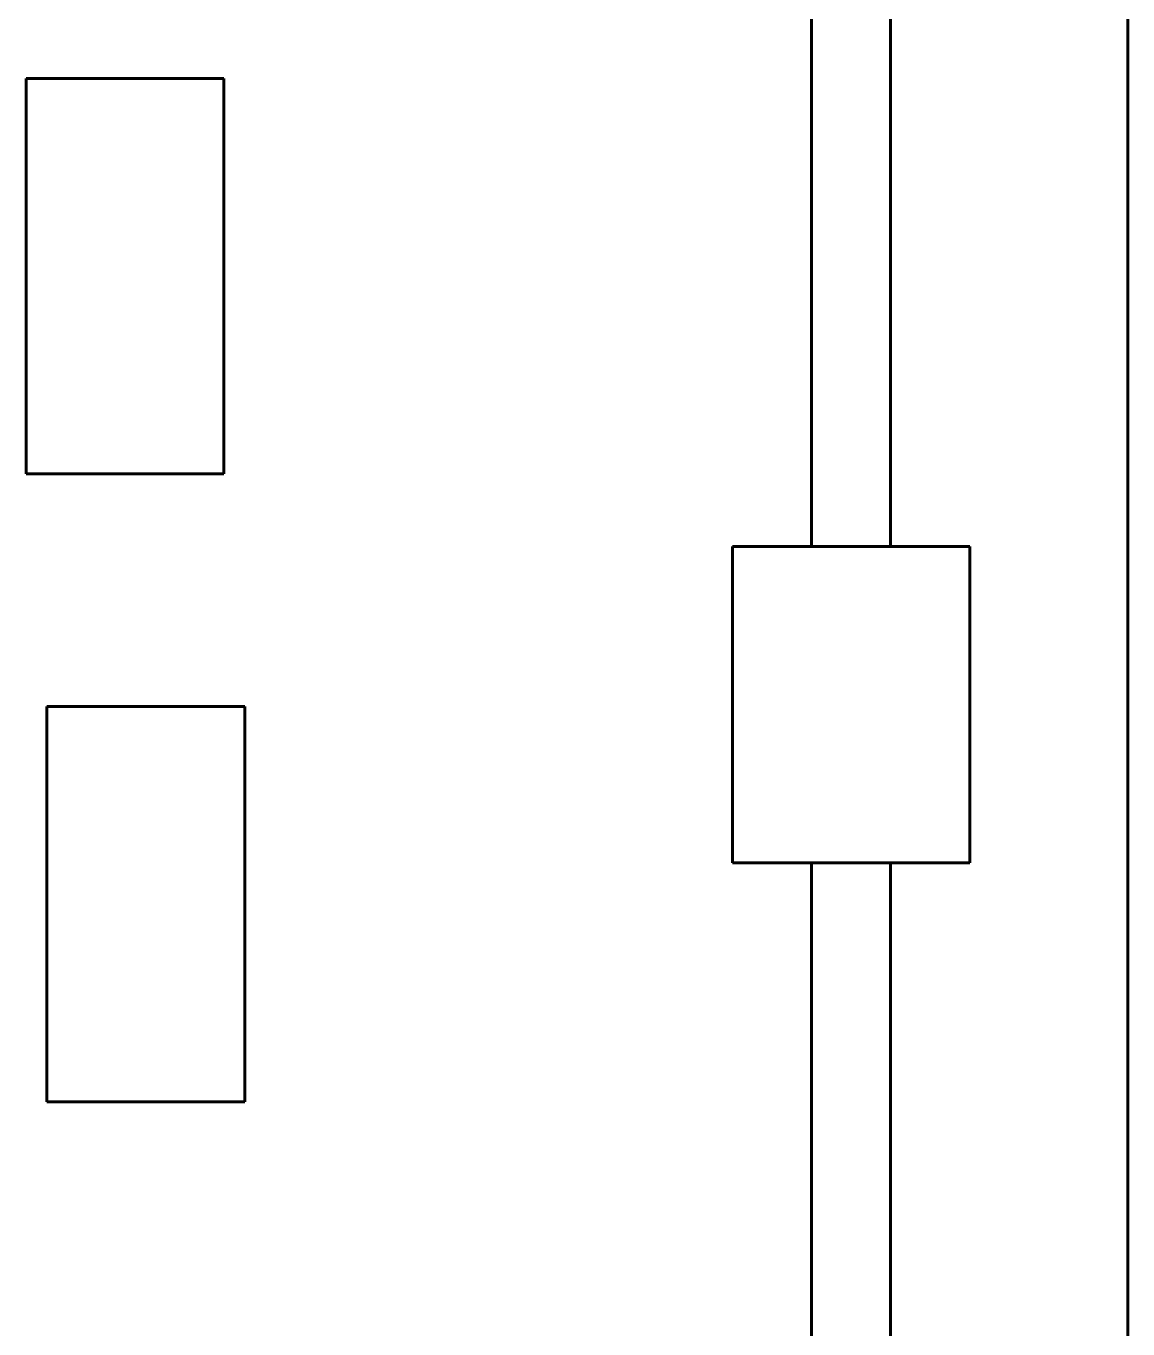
# Model space of a CAD drawing. Extents: x 0 to 297, y 0 to 292.
# Drawn here: x 268.37 to 275.34, y 68.34 to 76.58 of the extents above; entities that cross this region are included whole.
import ezdxf

# ---------------------------------------------------------------- set-up
doc = ezdxf.new("R2010")
doc.units = 0
doc.header["$MEASUREMENT"] = 0
doc.linetypes.add('K5LT_BASIC', pattern=[0])
doc.layers.add('Системный слой', color=7, linetype='Continuous')

# ---------------------------------------------------------------- blocks, each defined once
blk = doc.blocks.new('*U')
at = {"layer": 'Системный слой', "linetype": 'K5LT_BASIC', "lineweight": 60}
for p, q in [((269.6245, 76.2437), (268.3745, 76.2437)), ((268.3745, 76.2437), (268.3745, 73.7437)), ((269.6245, 73.7437), (269.6245, 76.2437)), ((268.3745, 73.7437), (269.6245, 73.7437)), ((269.7568, 72.2749), (268.5068, 72.2749)), ((268.5068, 72.2749), (268.5068, 69.7749)), ((269.7568, 69.7749), (269.7568, 72.2749)), ((268.5068, 69.7749), (269.7568, 69.7749))]:
    blk.add_line(p, q, dxfattribs=at)

msp = doc.modelspace()

# ---------------------------------------------------------------- linework, layer by layer
at = {"layer": 'Системный слой', "linetype": 'K5LT_BASIC', "lineweight": 60}
for p, q in [((275.3375, 62.7855), (275.3375, 208.2856)), ((273.3378, 73.2856), (273.3378, 78.7856)), ((273.8378, 78.7856), (273.8378, 73.2856)), ((272.8378, 73.2856), (274.3378, 73.2856)), ((272.8378, 73.2856), (272.8378, 71.2856)), ((272.8378, 71.2856), (272.8378, 73.2856)), ((272.8378, 73.2856), (274.3378, 73.2856)), ((274.3378, 73.2856), (273.3378, 73.2856)), ((274.3378, 73.2856), (274.3378, 71.2856)), ((274.3378, 71.2856), (274.3378, 73.2856)), ((274.3378, 72.5356), (274.3378, 71.7856)), ((274.3378, 71.2856), (272.8378, 71.2856)), ((272.8378, 71.2856), (274.3378, 71.2856)), ((273.3378, 65.7856), (273.3378, 71.2856)), ((273.8378, 71.2856), (273.8378, 65.7856))]:
    msp.add_line(p, q, dxfattribs=at)

# ---------------------------------------------------------------- block references
at = {"layer": 'Системный слой'}
msp.add_blockref('*U', (0, 0), dxfattribs=at)
msp.add_blockref('*U', (0, 0), dxfattribs=at)
msp.add_blockref('*U', (0, 0), dxfattribs=at)
msp.add_blockref('*U', (0, 0), dxfattribs=at)
msp.add_blockref('*U', (0, 0), dxfattribs=at)
msp.add_blockref('*U', (0, 0), dxfattribs=at)
msp.add_blockref('*U', (0, 0), dxfattribs=at)
msp.add_blockref('*U', (0, 0), dxfattribs=at)
msp.add_blockref('*U', (0, 0), dxfattribs=at)
msp.add_blockref('*U', (0, 0), dxfattribs=at)
msp.add_blockref('*U', (0, 0), dxfattribs=at)
msp.add_blockref('*U', (0, 0), dxfattribs=at)
msp.add_blockref('*U', (0, 0), dxfattribs=at)
msp.add_blockref('*U', (0, 0), dxfattribs=at)
msp.add_blockref('*U', (0, 0), dxfattribs=at)
msp.add_blockref('*U', (0, 0), dxfattribs=at)
msp.add_blockref('*U', (0, 0), dxfattribs=at)
msp.add_blockref('*U', (0, 0), dxfattribs=at)
msp.add_blockref('*U', (0, 0), dxfattribs=at)
msp.add_blockref('*U', (0, 0), dxfattribs=at)
msp.add_blockref('*U', (0, 0), dxfattribs=at)
msp.add_blockref('*U', (0, 0), dxfattribs=at)
msp.add_blockref('*U', (0, 0), dxfattribs=at)
msp.add_blockref('*U', (0, 0), dxfattribs=at)
msp.add_blockref('*U', (0, 0), dxfattribs=at)
msp.add_blockref('*U', (0, 0), dxfattribs=at)
msp.add_blockref('*U', (0, 0), dxfattribs=at)
msp.add_blockref('*U', (0, 0), dxfattribs=at)
msp.add_blockref('*U', (0, 0), dxfattribs=at)
msp.add_blockref('*U', (0, 0), dxfattribs=at)
msp.add_blockref('*U', (0, 0), dxfattribs=at)
msp.add_blockref('*U', (0, 0), dxfattribs=at)
msp.add_blockref('*U', (0, 0), dxfattribs=at)
msp.add_blockref('*U', (0, 0), dxfattribs=at)
msp.add_blockref('*U', (0, 0), dxfattribs=at)
msp.add_blockref('*U', (0, 0), dxfattribs=at)
msp.add_blockref('*U', (0, 0), dxfattribs=at)
msp.add_blockref('*U', (0, 0), dxfattribs=at)
msp.add_blockref('*U', (0, 0), dxfattribs=at)
msp.add_blockref('*U', (0, 0), dxfattribs=at)
msp.add_blockref('*U', (0, 0), dxfattribs=at)
msp.add_blockref('*U', (0, 0), dxfattribs=at)
msp.add_blockref('*U', (0, 0), dxfattribs=at)
msp.add_blockref('*U', (0, 0), dxfattribs=at)
msp.add_blockref('*U', (0, 0), dxfattribs=at)
msp.add_blockref('*U', (0, 0), dxfattribs=at)
msp.add_blockref('*U', (0, 0), dxfattribs=at)
msp.add_blockref('*U', (0, 0), dxfattribs=at)
msp.add_blockref('*U', (0, 0), dxfattribs=at)
msp.add_blockref('*U', (0, 0), dxfattribs=at)
msp.add_blockref('*U', (0, 0), dxfattribs=at)
msp.add_blockref('*U', (0, 0), dxfattribs=at)
msp.add_blockref('*U', (0, 0), dxfattribs=at)
msp.add_blockref('*U', (0, 0), dxfattribs=at)
msp.add_blockref('*U', (0, 0), dxfattribs=at)
msp.add_blockref('*U', (0, 0), dxfattribs=at)
msp.add_blockref('*U', (0, 0), dxfattribs=at)
msp.add_blockref('*U', (0, 0), dxfattribs=at)
msp.add_blockref('*U', (0, 0), dxfattribs=at)
msp.add_blockref('*U', (0, 0), dxfattribs=at)
msp.add_blockref('*U', (0, 0), dxfattribs=at)
msp.add_blockref('*U', (0, 0), dxfattribs=at)
msp.add_blockref('*U', (0, 0), dxfattribs=at)
msp.add_blockref('*U', (0, 0), dxfattribs=at)
msp.add_blockref('*U', (0, 0), dxfattribs=at)
msp.add_blockref('*U', (0, 0), dxfattribs=at)
msp.add_blockref('*U', (0, 0), dxfattribs=at)
msp.add_blockref('*U', (0, 0), dxfattribs=at)
msp.add_blockref('*U', (0, 0), dxfattribs=at)
msp.add_blockref('*U', (0, 0), dxfattribs=at)
msp.add_blockref('*U', (0, 0), dxfattribs=at)
msp.add_blockref('*U', (0, 0), dxfattribs=at)
msp.add_blockref('*U', (0, 0), dxfattribs=at)
msp.add_blockref('*U', (0, 0), dxfattribs=at)
msp.add_blockref('*U', (0, 0), dxfattribs=at)
msp.add_blockref('*U', (0, 0), dxfattribs=at)
msp.add_blockref('*U', (0, 0), dxfattribs=at)
msp.add_blockref('*U', (0, 0), dxfattribs=at)
msp.add_blockref('*U', (0, 0), dxfattribs=at)
msp.add_blockref('*U', (0, 0), dxfattribs=at)
msp.add_blockref('*U', (0, 0), dxfattribs=at)
msp.add_blockref('*U', (0, 0), dxfattribs=at)
msp.add_blockref('*U', (0, 0), dxfattribs=at)
msp.add_blockref('*U', (0, 0), dxfattribs=at)
msp.add_blockref('*U', (0, 0), dxfattribs=at)
msp.add_blockref('*U', (0, 0), dxfattribs=at)
msp.add_blockref('*U', (0, 0), dxfattribs=at)
msp.add_blockref('*U', (0, 0), dxfattribs=at)
msp.add_blockref('*U', (0, 0), dxfattribs=at)
msp.add_blockref('*U', (0, 0), dxfattribs=at)
msp.add_blockref('*U', (0, 0), dxfattribs=at)
msp.add_blockref('*U', (0, 0), dxfattribs=at)
msp.add_blockref('*U', (0, 0), dxfattribs=at)
msp.add_blockref('*U', (0, 0), dxfattribs=at)
msp.add_blockref('*U', (0, 0), dxfattribs=at)
msp.add_blockref('*U', (0, 0), dxfattribs=at)
msp.add_blockref('*U', (0, 0), dxfattribs=at)
msp.add_blockref('*U', (0, 0), dxfattribs=at)
msp.add_blockref('*U', (0, 0), dxfattribs=at)
msp.add_blockref('*U', (0, 0), dxfattribs=at)
msp.add_blockref('*U', (0, 0), dxfattribs=at)
msp.add_blockref('*U', (0, 0), dxfattribs=at)
msp.add_blockref('*U', (0, 0), dxfattribs=at)
msp.add_blockref('*U', (0, 0), dxfattribs=at)
msp.add_blockref('*U', (0, 0), dxfattribs=at)
msp.add_blockref('*U', (0, 0), dxfattribs=at)
msp.add_blockref('*U', (0, 0), dxfattribs=at)
msp.add_blockref('*U', (0, 0), dxfattribs=at)
msp.add_blockref('*U', (0, 0), dxfattribs=at)
msp.add_blockref('*U', (0, 0), dxfattribs=at)
msp.add_blockref('*U', (0, 0), dxfattribs=at)
msp.add_blockref('*U', (0, 0), dxfattribs=at)
msp.add_blockref('*U', (0, 0), dxfattribs=at)
msp.add_blockref('*U', (0, 0), dxfattribs=at)
msp.add_blockref('*U', (0, 0), dxfattribs=at)
msp.add_blockref('*U', (0, 0), dxfattribs=at)
msp.add_blockref('*U', (0, 0), dxfattribs=at)
msp.add_blockref('*U', (0, 0), dxfattribs=at)
msp.add_blockref('*U', (0, 0), dxfattribs=at)
msp.add_blockref('*U', (0, 0), dxfattribs=at)
msp.add_blockref('*U', (0, 0), dxfattribs=at)
msp.add_blockref('*U', (0, 0), dxfattribs=at)
msp.add_blockref('*U', (0, 0), dxfattribs=at)
msp.add_blockref('*U', (0, 0), dxfattribs=at)
msp.add_blockref('*U', (0, 0), dxfattribs=at)
msp.add_blockref('*U', (0, 0), dxfattribs=at)
msp.add_blockref('*U', (0, 0), dxfattribs=at)
msp.add_blockref('*U', (0, 0), dxfattribs=at)
msp.add_blockref('*U', (0, 0), dxfattribs=at)
msp.add_blockref('*U', (0, 0), dxfattribs=at)
msp.add_blockref('*U', (0, 0), dxfattribs=at)
msp.add_blockref('*U', (0, 0), dxfattribs=at)
msp.add_blockref('*U', (0, 0), dxfattribs=at)
msp.add_blockref('*U', (0, 0), dxfattribs=at)
msp.add_blockref('*U', (0, 0), dxfattribs=at)
msp.add_blockref('*U', (0, 0), dxfattribs=at)
msp.add_blockref('*U', (0, 0), dxfattribs=at)
msp.add_blockref('*U', (0, 0), dxfattribs=at)
msp.add_blockref('*U', (0, 0), dxfattribs=at)
msp.add_blockref('*U', (0, 0), dxfattribs=at)
msp.add_blockref('*U', (0, 0), dxfattribs=at)
msp.add_blockref('*U', (0, 0), dxfattribs=at)
msp.add_blockref('*U', (0, 0), dxfattribs=at)
msp.add_blockref('*U', (0, 0), dxfattribs=at)
msp.add_blockref('*U', (0, 0), dxfattribs=at)
msp.add_blockref('*U', (0, 0), dxfattribs=at)
msp.add_blockref('*U', (0, 0), dxfattribs=at)
msp.add_blockref('*U', (0, 0), dxfattribs=at)
msp.add_blockref('*U', (0, 0), dxfattribs=at)
msp.add_blockref('*U', (0, 0), dxfattribs=at)
msp.add_blockref('*U', (0, 0), dxfattribs=at)
msp.add_blockref('*U', (0, 0), dxfattribs=at)
msp.add_blockref('*U', (0, 0), dxfattribs=at)
msp.add_blockref('*U', (0, 0), dxfattribs=at)
msp.add_blockref('*U', (0, 0), dxfattribs=at)
msp.add_blockref('*U', (0, 0), dxfattribs=at)
msp.add_blockref('*U', (0, 0), dxfattribs=at)
msp.add_blockref('*U', (0, 0), dxfattribs=at)
msp.add_blockref('*U', (0, 0), dxfattribs=at)
msp.add_blockref('*U', (0, 0), dxfattribs=at)
msp.add_blockref('*U', (0, 0), dxfattribs=at)
msp.add_blockref('*U', (0, 0), dxfattribs=at)
msp.add_blockref('*U', (0, 0), dxfattribs=at)
msp.add_blockref('*U', (0, 0), dxfattribs=at)
msp.add_blockref('*U', (0, 0), dxfattribs=at)
msp.add_blockref('*U', (0, 0), dxfattribs=at)
msp.add_blockref('*U', (0, 0), dxfattribs=at)
msp.add_blockref('*U', (0, 0), dxfattribs=at)
msp.add_blockref('*U', (0, 0), dxfattribs=at)
msp.add_blockref('*U', (0, 0), dxfattribs=at)
msp.add_blockref('*U', (0, 0), dxfattribs=at)
msp.add_blockref('*U', (0, 0), dxfattribs=at)
msp.add_blockref('*U', (0, 0), dxfattribs=at)
msp.add_blockref('*U', (0, 0), dxfattribs=at)
msp.add_blockref('*U', (0, 0), dxfattribs=at)
msp.add_blockref('*U', (0, 0), dxfattribs=at)
msp.add_blockref('*U', (0, 0), dxfattribs=at)
msp.add_blockref('*U', (0, 0), dxfattribs=at)
msp.add_blockref('*U', (0, 0), dxfattribs=at)
msp.add_blockref('*U', (0, 0), dxfattribs=at)
msp.add_blockref('*U', (0, 0), dxfattribs=at)
msp.add_blockref('*U', (0, 0), dxfattribs=at)
msp.add_blockref('*U', (0, 0), dxfattribs=at)
msp.add_blockref('*U', (0, 0), dxfattribs=at)
msp.add_blockref('*U', (0, 0), dxfattribs=at)
msp.add_blockref('*U', (0, 0), dxfattribs=at)
msp.add_blockref('*U', (0, 0), dxfattribs=at)
msp.add_blockref('*U', (0, 0), dxfattribs=at)
msp.add_blockref('*U', (0, 0), dxfattribs=at)
msp.add_blockref('*U', (0, 0), dxfattribs=at)
msp.add_blockref('*U', (0, 0), dxfattribs=at)
msp.add_blockref('*U', (0, 0), dxfattribs=at)
msp.add_blockref('*U', (0, 0), dxfattribs=at)
msp.add_blockref('*U', (0, 0), dxfattribs=at)
msp.add_blockref('*U', (0, 0), dxfattribs=at)
msp.add_blockref('*U', (0, 0), dxfattribs=at)
msp.add_blockref('*U', (0, 0), dxfattribs=at)
msp.add_blockref('*U', (0, 0), dxfattribs=at)
msp.add_blockref('*U', (0, 0), dxfattribs=at)
msp.add_blockref('*U', (0, 0), dxfattribs=at)
msp.add_blockref('*U', (0, 0), dxfattribs=at)
msp.add_blockref('*U', (0, 0), dxfattribs=at)
msp.add_blockref('*U', (0, 0), dxfattribs=at)
msp.add_blockref('*U', (0, 0), dxfattribs=at)
msp.add_blockref('*U', (0, 0), dxfattribs=at)
msp.add_blockref('*U', (0, 0), dxfattribs=at)
msp.add_blockref('*U', (0, 0), dxfattribs=at)
msp.add_blockref('*U', (0, 0), dxfattribs=at)
msp.add_blockref('*U', (0, 0), dxfattribs=at)
msp.add_blockref('*U', (0, 0), dxfattribs=at)
msp.add_blockref('*U', (0, 0), dxfattribs=at)
msp.add_blockref('*U', (0, 0), dxfattribs=at)
msp.add_blockref('*U', (0, 0), dxfattribs=at)
msp.add_blockref('*U', (0, 0), dxfattribs=at)
msp.add_blockref('*U', (0, 0), dxfattribs=at)
msp.add_blockref('*U', (0, 0), dxfattribs=at)
msp.add_blockref('*U', (0, 0), dxfattribs=at)
msp.add_blockref('*U', (0, 0), dxfattribs=at)
msp.add_blockref('*U', (0, 0), dxfattribs=at)
msp.add_blockref('*U', (0, 0), dxfattribs=at)
msp.add_blockref('*U', (0, 0), dxfattribs=at)
msp.add_blockref('*U', (0, 0), dxfattribs=at)
msp.add_blockref('*U', (0, 0), dxfattribs=at)
msp.add_blockref('*U', (0, 0), dxfattribs=at)
msp.add_blockref('*U', (0, 0), dxfattribs=at)
msp.add_blockref('*U', (0, 0), dxfattribs=at)
msp.add_blockref('*U', (0, 0), dxfattribs=at)
msp.add_blockref('*U', (0, 0), dxfattribs=at)
msp.add_blockref('*U', (0, 0), dxfattribs=at)
msp.add_blockref('*U', (0, 0), dxfattribs=at)
msp.add_blockref('*U', (0, 0), dxfattribs=at)
msp.add_blockref('*U', (0, 0), dxfattribs=at)
msp.add_blockref('*U', (0, 0), dxfattribs=at)
msp.add_blockref('*U', (0, 0), dxfattribs=at)
msp.add_blockref('*U', (0, 0), dxfattribs=at)
msp.add_blockref('*U', (0, 0), dxfattribs=at)
msp.add_blockref('*U', (0, 0), dxfattribs=at)
msp.add_blockref('*U', (0, 0), dxfattribs=at)
msp.add_blockref('*U', (0, 0), dxfattribs=at)
msp.add_blockref('*U', (0, 0), dxfattribs=at)
msp.add_blockref('*U', (0, 0), dxfattribs=at)
msp.add_blockref('*U', (0, 0), dxfattribs=at)
msp.add_blockref('*U', (0, 0), dxfattribs=at)
msp.add_blockref('*U', (0, 0), dxfattribs=at)
msp.add_blockref('*U', (0, 0), dxfattribs=at)
msp.add_blockref('*U', (0, 0), dxfattribs=at)
msp.add_blockref('*U', (0, 0), dxfattribs=at)
msp.add_blockref('*U', (0, 0), dxfattribs=at)
msp.add_blockref('*U', (0, 0), dxfattribs=at)
msp.add_blockref('*U', (0, 0), dxfattribs=at)
msp.add_blockref('*U', (0, 0), dxfattribs=at)
msp.add_blockref('*U', (0, 0), dxfattribs=at)
msp.add_blockref('*U', (0, 0), dxfattribs=at)
msp.add_blockref('*U', (0, 0), dxfattribs=at)
msp.add_blockref('*U', (0, 0), dxfattribs=at)
msp.add_blockref('*U', (0, 0), dxfattribs=at)
msp.add_blockref('*U', (0, 0), dxfattribs=at)
msp.add_blockref('*U', (0, 0), dxfattribs=at)
msp.add_blockref('*U', (0, 0), dxfattribs=at)
msp.add_blockref('*U', (0, 0), dxfattribs=at)
msp.add_blockref('*U', (0, 0), dxfattribs=at)
msp.add_blockref('*U', (0, 0), dxfattribs=at)
msp.add_blockref('*U', (0, 0), dxfattribs=at)
msp.add_blockref('*U', (0, 0), dxfattribs=at)
msp.add_blockref('*U', (0, 0), dxfattribs=at)
msp.add_blockref('*U', (0, 0), dxfattribs=at)
msp.add_blockref('*U', (0, 0), dxfattribs=at)
msp.add_blockref('*U', (0, 0), dxfattribs=at)
msp.add_blockref('*U', (0, 0), dxfattribs=at)
msp.add_blockref('*U', (0, 0), dxfattribs=at)
msp.add_blockref('*U', (0, 0), dxfattribs=at)
msp.add_blockref('*U', (0, 0), dxfattribs=at)
msp.add_blockref('*U', (0, 0), dxfattribs=at)
msp.add_blockref('*U', (0, 0), dxfattribs=at)
msp.add_blockref('*U', (0, 0), dxfattribs=at)
msp.add_blockref('*U', (0, 0), dxfattribs=at)
msp.add_blockref('*U', (0, 0), dxfattribs=at)
msp.add_blockref('*U', (0, 0), dxfattribs=at)
msp.add_blockref('*U', (0, 0), dxfattribs=at)
msp.add_blockref('*U', (0, 0), dxfattribs=at)
msp.add_blockref('*U', (0, 0), dxfattribs=at)
msp.add_blockref('*U', (0, 0), dxfattribs=at)
msp.add_blockref('*U', (0, 0), dxfattribs=at)
msp.add_blockref('*U', (0, 0), dxfattribs=at)
msp.add_blockref('*U', (0, 0), dxfattribs=at)
msp.add_blockref('*U', (0, 0), dxfattribs=at)
msp.add_blockref('*U', (0, 0), dxfattribs=at)
msp.add_blockref('*U', (0, 0), dxfattribs=at)
msp.add_blockref('*U', (0, 0), dxfattribs=at)
msp.add_blockref('*U', (0, 0), dxfattribs=at)
msp.add_blockref('*U', (0, 0), dxfattribs=at)
msp.add_blockref('*U', (0, 0), dxfattribs=at)
msp.add_blockref('*U', (0, 0), dxfattribs=at)
msp.add_blockref('*U', (0, 0), dxfattribs=at)
msp.add_blockref('*U', (0, 0), dxfattribs=at)
msp.add_blockref('*U', (0, 0), dxfattribs=at)
msp.add_blockref('*U', (0, 0), dxfattribs=at)
msp.add_blockref('*U', (0, 0), dxfattribs=at)
msp.add_blockref('*U', (0, 0), dxfattribs=at)
msp.add_blockref('*U', (0, 0), dxfattribs=at)
msp.add_blockref('*U', (0, 0), dxfattribs=at)
msp.add_blockref('*U', (0, 0), dxfattribs=at)
msp.add_blockref('*U', (0, 0), dxfattribs=at)
msp.add_blockref('*U', (0, 0), dxfattribs=at)
msp.add_blockref('*U', (0, 0), dxfattribs=at)
msp.add_blockref('*U', (0, 0), dxfattribs=at)
msp.add_blockref('*U', (0, 0), dxfattribs=at)
msp.add_blockref('*U', (0, 0), dxfattribs=at)
msp.add_blockref('*U', (0, 0), dxfattribs=at)
msp.add_blockref('*U', (0, 0), dxfattribs=at)
msp.add_blockref('*U', (0, 0), dxfattribs=at)
msp.add_blockref('*U', (0, 0), dxfattribs=at)
msp.add_blockref('*U', (0, 0), dxfattribs=at)
msp.add_blockref('*U', (0, 0), dxfattribs=at)
msp.add_blockref('*U', (0, 0), dxfattribs=at)
msp.add_blockref('*U', (0, 0), dxfattribs=at)
msp.add_blockref('*U', (0, 0), dxfattribs=at)
msp.add_blockref('*U', (0, 0), dxfattribs=at)
msp.add_blockref('*U', (0, 0), dxfattribs=at)
msp.add_blockref('*U', (0, 0), dxfattribs=at)
msp.add_blockref('*U', (0, 0), dxfattribs=at)
msp.add_blockref('*U', (0, 0), dxfattribs=at)
msp.add_blockref('*U', (0, 0), dxfattribs=at)
msp.add_blockref('*U', (0, 0), dxfattribs=at)
msp.add_blockref('*U', (0, 0), dxfattribs=at)
msp.add_blockref('*U', (0, 0), dxfattribs=at)
msp.add_blockref('*U', (0, 0), dxfattribs=at)
msp.add_blockref('*U', (0, 0), dxfattribs=at)
msp.add_blockref('*U', (0, 0), dxfattribs=at)
msp.add_blockref('*U', (0, 0), dxfattribs=at)
msp.add_blockref('*U', (0, 0), dxfattribs=at)
msp.add_blockref('*U', (0, 0), dxfattribs=at)
msp.add_blockref('*U', (0, 0), dxfattribs=at)
msp.add_blockref('*U', (0, 0), dxfattribs=at)
msp.add_blockref('*U', (0, 0), dxfattribs=at)
msp.add_blockref('*U', (0, 0), dxfattribs=at)
msp.add_blockref('*U', (0, 0), dxfattribs=at)
msp.add_blockref('*U', (0, 0), dxfattribs=at)
msp.add_blockref('*U', (0, 0), dxfattribs=at)
msp.add_blockref('*U', (0, 0), dxfattribs=at)
msp.add_blockref('*U', (0, 0), dxfattribs=at)
msp.add_blockref('*U', (0, 0), dxfattribs=at)
msp.add_blockref('*U', (0, 0), dxfattribs=at)
msp.add_blockref('*U', (0, 0), dxfattribs=at)
msp.add_blockref('*U', (0, 0), dxfattribs=at)
msp.add_blockref('*U', (0, 0), dxfattribs=at)
msp.add_blockref('*U', (0, 0), dxfattribs=at)
msp.add_blockref('*U', (0, 0), dxfattribs=at)
msp.add_blockref('*U', (0, 0), dxfattribs=at)
msp.add_blockref('*U', (0, 0), dxfattribs=at)
msp.add_blockref('*U', (0, 0), dxfattribs=at)
msp.add_blockref('*U', (0, 0), dxfattribs=at)
msp.add_blockref('*U', (0, 0), dxfattribs=at)
msp.add_blockref('*U', (0, 0), dxfattribs=at)
msp.add_blockref('*U', (0, 0), dxfattribs=at)
msp.add_blockref('*U', (0, 0), dxfattribs=at)
msp.add_blockref('*U', (0, 0), dxfattribs=at)
msp.add_blockref('*U', (0, 0), dxfattribs=at)
msp.add_blockref('*U', (0, 0), dxfattribs=at)
msp.add_blockref('*U', (0, 0), dxfattribs=at)
msp.add_blockref('*U', (0, 0), dxfattribs=at)
msp.add_blockref('*U', (0, 0), dxfattribs=at)
msp.add_blockref('*U', (0, 0), dxfattribs=at)
msp.add_blockref('*U', (0, 0), dxfattribs=at)
msp.add_blockref('*U', (0, 0), dxfattribs=at)
msp.add_blockref('*U', (0, 0), dxfattribs=at)
msp.add_blockref('*U', (0, 0), dxfattribs=at)
msp.add_blockref('*U', (0, 0), dxfattribs=at)
msp.add_blockref('*U', (0, 0), dxfattribs=at)
msp.add_blockref('*U', (0, 0), dxfattribs=at)
msp.add_blockref('*U', (0, 0), dxfattribs=at)
msp.add_blockref('*U', (0, 0), dxfattribs=at)
msp.add_blockref('*U', (0, 0), dxfattribs=at)
msp.add_blockref('*U', (0, 0), dxfattribs=at)
msp.add_blockref('*U', (0, 0), dxfattribs=at)
msp.add_blockref('*U', (0, 0), dxfattribs=at)
msp.add_blockref('*U', (0, 0), dxfattribs=at)
msp.add_blockref('*U', (0, 0), dxfattribs=at)
msp.add_blockref('*U', (0, 0), dxfattribs=at)
msp.add_blockref('*U', (0, 0), dxfattribs=at)
msp.add_blockref('*U', (0, 0), dxfattribs=at)
msp.add_blockref('*U', (0, 0), dxfattribs=at)
msp.add_blockref('*U', (0, 0), dxfattribs=at)
msp.add_blockref('*U', (0, 0), dxfattribs=at)
msp.add_blockref('*U', (0, 0), dxfattribs=at)
msp.add_blockref('*U', (0, 0), dxfattribs=at)
msp.add_blockref('*U', (0, 0), dxfattribs=at)
msp.add_blockref('*U', (0, 0), dxfattribs=at)
msp.add_blockref('*U', (0, 0), dxfattribs=at)
msp.add_blockref('*U', (0, 0), dxfattribs=at)
msp.add_blockref('*U', (0, 0), dxfattribs=at)
msp.add_blockref('*U', (0, 0), dxfattribs=at)
msp.add_blockref('*U', (0, 0), dxfattribs=at)
msp.add_blockref('*U', (0, 0), dxfattribs=at)
msp.add_blockref('*U', (0, 0), dxfattribs=at)
msp.add_blockref('*U', (0, 0), dxfattribs=at)
msp.add_blockref('*U', (0, 0), dxfattribs=at)
msp.add_blockref('*U', (0, 0), dxfattribs=at)
msp.add_blockref('*U', (0, 0), dxfattribs=at)
msp.add_blockref('*U', (0, 0), dxfattribs=at)
msp.add_blockref('*U', (0, 0), dxfattribs=at)
msp.add_blockref('*U', (0, 0), dxfattribs=at)
msp.add_blockref('*U', (0, 0), dxfattribs=at)
msp.add_blockref('*U', (0, 0), dxfattribs=at)
msp.add_blockref('*U', (0, 0), dxfattribs=at)
msp.add_blockref('*U', (0, 0), dxfattribs=at)
msp.add_blockref('*U', (0, 0), dxfattribs=at)
msp.add_blockref('*U', (0, 0), dxfattribs=at)
msp.add_blockref('*U', (0, 0), dxfattribs=at)
msp.add_blockref('*U', (0, 0), dxfattribs=at)
msp.add_blockref('*U', (0, 0), dxfattribs=at)
msp.add_blockref('*U', (0, 0), dxfattribs=at)
msp.add_blockref('*U', (0, 0), dxfattribs=at)
msp.add_blockref('*U', (0, 0), dxfattribs=at)
msp.add_blockref('*U', (0, 0), dxfattribs=at)
msp.add_blockref('*U', (0, 0), dxfattribs=at)
msp.add_blockref('*U', (0, 0), dxfattribs=at)
msp.add_blockref('*U', (0, 0), dxfattribs=at)
msp.add_blockref('*U', (0, 0), dxfattribs=at)
msp.add_blockref('*U', (0, 0), dxfattribs=at)
msp.add_blockref('*U', (0, 0), dxfattribs=at)

doc.saveas('drawing.dxf')
